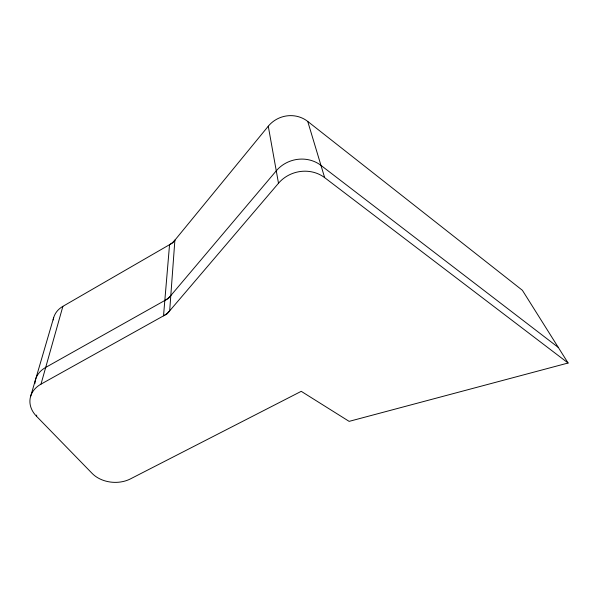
<?xml version="1.0" encoding="UTF-8"?>
<svg xmlns="http://www.w3.org/2000/svg" width="598" height="598" viewBox="0 0 598 598"><rect width="100%" height="100%" fill="white"/><g stroke="black" fill="none" stroke-linecap="round" stroke-linejoin="round"><path stroke-width="0.9" d="M53.177 319.945A25.647 21.012 11.4 0 1 62.88 306.348L172.68 242.87L268.27 126.208A27.852 26.484 -20.4 0 1 307.731 121.424L522.383 290.292L568.1 363.016L349.135 421.366L301.235 391.331L130.416 478.908A27.71 20.818 3.9 0 1 92.144 473.414L36.426 416.178L36.732 415.072M36.426 416.178A29.481 22.784 8.9 0 1 40.993 384.14L62.88 306.348M30.543 396.668L53.626 317.807M568.1 363.016L324.654 177.643A32.494 29.728 -15.8 0 0 278.496 183.25L167.134 313.83L40.993 384.14M558.3 347.431L320.969 165.392A31.485 29.048 -16.5 0 0 276.269 170.826L168.33 298.507L45.702 367.411A28.659 22.432 9.4 0 0 34.886 383.557M307.731 121.424L324.654 177.643M268.27 126.208L278.496 183.25M170.796 295.591A24.152 20.795 7.4 0 1 164.824 300.48M174.885 240.179L169.675 310.855A24.892 21.207 6.8 0 1 163.523 315.849L169.548 244.679A21.483 19.173 10.3 0 0 174.885 240.179"/></g></svg>
